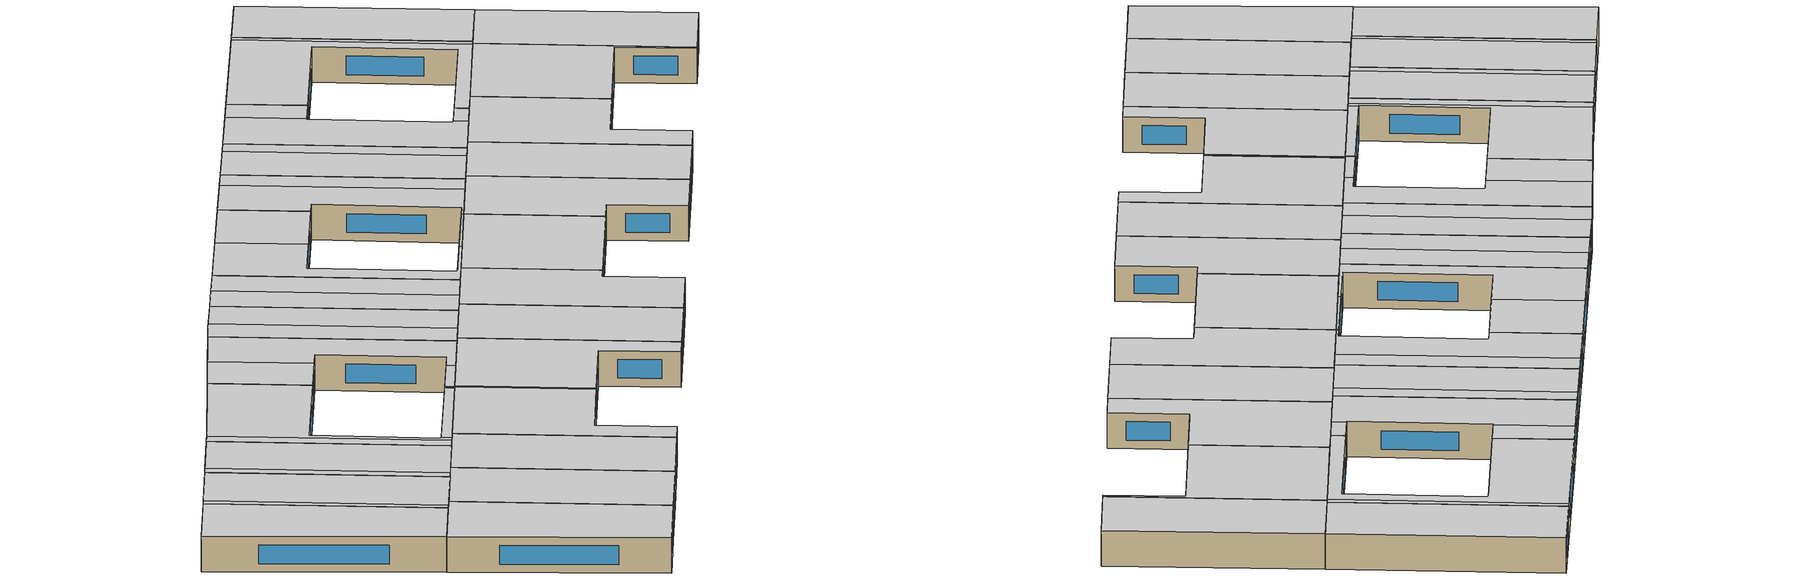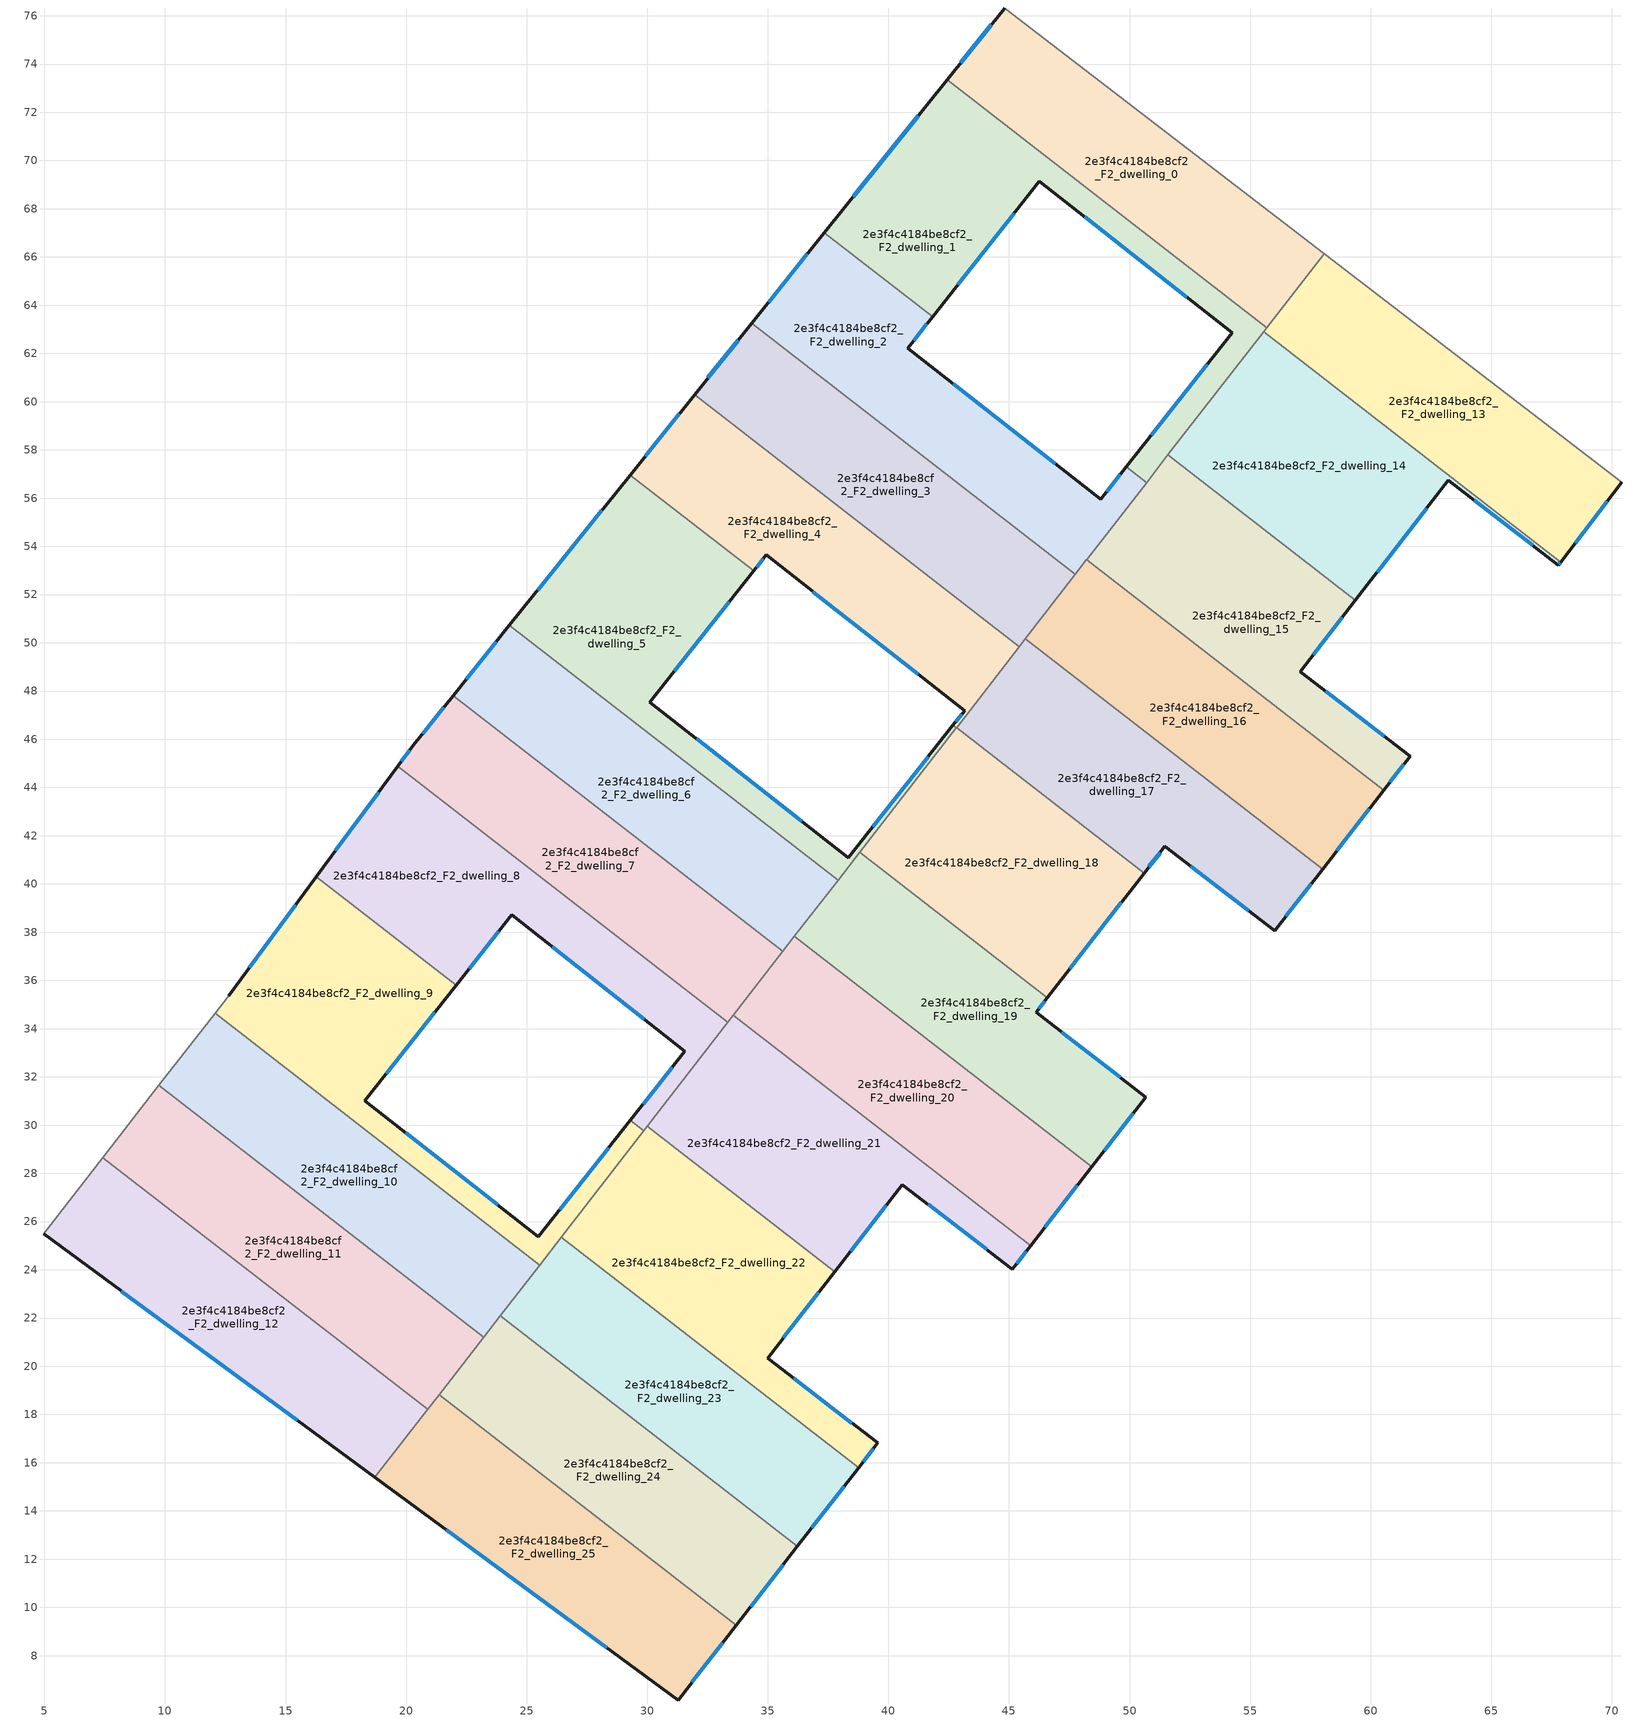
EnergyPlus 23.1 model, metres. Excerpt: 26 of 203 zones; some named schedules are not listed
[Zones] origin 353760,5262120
2e3f4c4184be8cf2_F2_dwelling_0
 floor to 2e3f4c4184be8cf2_F1_dwelling_0 (EU_floor_Construction): 58.07,66.14 55.69,63.07 42.43,73.35 44.82,76.32 z6
 wall outside (EU_wall_Construction): 44.82,76.32 42.43,73.35 z6:9
 wall to 2e3f4c4184be8cf2_F2_dwelling_1 (EU_wall_Construction): 42.43,73.35 55.69,63.07 z6:9
 wall adiabatic (EU_wall_Construction): 58.07,66.14 44.82,76.32 z6:9
 wall to 2e3f4c4184be8cf2_F2_dwelling_13 (EU_wall_Construction): 55.69,63.07 58.07,66.14 z6:9
 window (EU_Window_Construction): 44.26,75.62 42.99,74.05 z6.7:8.3
 ceiling to 2e3f4c4184be8cf2_F3_dwelling_0 (EU_floor_Construction): 55.69,63.07 58.07,66.14 44.82,76.32 42.43,73.35 z9
2e3f4c4184be8cf2_F2_dwelling_1
 floor to 2e3f4c4184be8cf2_F1_dwelling_1 (EU_floor_Construction): 55.69,63.07 50.71,56.64 49.86,57.3 54.26,62.87 46.26,69.14 41.83,63.53 37.35,67.01 42.43,73.35 z6
 wall outside (EU_wall_Construction): 41.83,63.53 46.26,69.14 54.26,62.87 49.86,57.3 / 42.43,73.35 37.35,67.01 z6:9
 wall to 2e3f4c4184be8cf2_F2_dwelling_2 (EU_wall_Construction): 49.86,57.3 50.71,56.64 / 37.35,67.01 41.83,63.53 z6:9
 wall to 2e3f4c4184be8cf2_F2_dwelling_14 (EU_wall_Construction): 51.59,57.79 55.56,62.9 z6:9
 wall to 2e3f4c4184be8cf2_F2_dwelling_13 (EU_wall_Construction): 55.56,62.9 55.69,63.07 z6:9
 wall to 2e3f4c4184be8cf2_F2_dwelling_15 (EU_wall_Construction): 50.71,56.65 51.59,57.79 z6:9
 window (EU_Window_Construction): 53.23,61.56 50.9,58.6 / 48.14,67.66 52.38,64.34 / 42.87,64.84 45.22,67.82 / 41.24,71.86 38.54,68.5 z6.7:8.3
 ceiling to 2e3f4c4184be8cf2_F3_dwelling_1 (EU_floor_Construction): 50.71,56.64 55.49,62.81 42.23,73.1 37.35,67.01 41.83,63.53 46.26,69.14 54.26,62.87 49.86,57.3 z9
 ceiling to 2e3f4c4184be8cf2_F3_dwelling_0 (EU_floor_Construction): 55.49,62.81 55.69,63.07 42.43,73.35 42.23,73.1 z9
2e3f4c4184be8cf2_F2_dwelling_10
 floor to 2e3f4c4184be8cf2_F1_dwelling_10 (EU_floor_Construction): 25.53,24.19 23.22,21.2 9.75,31.64 12.08,34.63 z6
 wall to 2e3f4c4184be8cf2_F2_dwelling_11 (EU_wall_Construction): 9.75,31.64 23.22,21.2 z6:9
 wall adiabatic (EU_wall_Construction): 12.08,34.63 9.75,31.64 z6:9
 wall to 2e3f4c4184be8cf2_F2_dwelling_9 (EU_wall_Construction): 25.53,24.19 12.08,34.63 z6:9
 wall to 2e3f4c4184be8cf2_F2_dwelling_23 (EU_wall_Construction): 23.91,22.09 25.53,24.19 z6:9
 wall to 2e3f4c4184be8cf2_F2_dwelling_24 (EU_wall_Construction): 23.22,21.2 23.91,22.09 z6:9
 ceiling to 2e3f4c4184be8cf2_F3_dwelling_9 (EU_floor_Construction): 23.6,21.7 25.53,24.19 12.08,34.63 10.05,32.02 23.51,21.58 z9
 ceiling to 2e3f4c4184be8cf2_F3_dwelling_10 (EU_floor_Construction): 23.21,21.2 23.51,21.58 10.05,32.02 9.75,31.64 z9
2e3f4c4184be8cf2_F2_dwelling_11
 floor to 2e3f4c4184be8cf2_F1_dwelling_11 (EU_floor_Construction): 23.22,21.2 20.89,18.21 7.43,28.65 9.75,31.64 z6
 wall to 2e3f4c4184be8cf2_F2_dwelling_12 (EU_wall_Construction): 7.43,28.65 20.89,18.21 z6:9
 wall adiabatic (EU_wall_Construction): 9.75,31.64 7.43,28.65 z6:9
 wall to 2e3f4c4184be8cf2_F2_dwelling_24 (EU_wall_Construction): 21.37,18.82 23.22,21.2 z6:9
 wall to 2e3f4c4184be8cf2_F2_dwelling_25 (EU_wall_Construction): 20.89,18.21 21.37,18.82 z6:9
 ceiling to 2e3f4c4184be8cf2_F3_dwelling_10 (EU_floor_Construction): 21.09,18.46 23.21,21.2 9.75,31.64 7.62,28.9 z9
 ceiling to 2e3f4c4184be8cf2_F3_dwelling_11 (EU_floor_Construction): 20.89,18.21 21.09,18.46 7.62,28.9 7.43,28.65 z9
2e3f4c4184be8cf2_F2_dwelling_12
 floor to 2e3f4c4184be8cf2_F1_dwelling_12 (EU_floor_Construction): 20.89,18.21 18.71,15.4 4.97,25.49 7.43,28.65 z6
 wall outside (EU_wall_Construction): 4.97,25.49 18.71,15.4 z6:9
 wall adiabatic (EU_wall_Construction): 7.43,28.65 4.97,25.49 z6:9
 wall to 2e3f4c4184be8cf2_F2_dwelling_25 (EU_wall_Construction): 18.71,15.4 20.89,18.21 z6:9
 window (EU_Window_Construction): 8.2,23.12 15.48,17.77 z6.7:8.3
 ceiling to 2e3f4c4184be8cf2_F3_dwelling_11 (EU_floor_Construction): 18.71,15.4 20.89,18.21 7.43,28.65 4.97,25.49 z9
2e3f4c4184be8cf2_F2_dwelling_13
 floor to 2e3f4c4184be8cf2_F1_dwelling_13 (EU_floor_Construction): 70.41,56.66 67.88,53.34 55.55,62.9 58.07,66.14 z6
 wall outside (EU_wall_Construction): 67.88,53.34 70.41,56.66 z6:9
 wall to 2e3f4c4184be8cf2_F2_dwelling_14 (EU_wall_Construction): 55.55,62.9 67.88,53.34 z6:9
 wall adiabatic (EU_wall_Construction): 70.41,56.66 58.07,66.14 z6:9
 window (EU_Window_Construction): 68.47,54.12 69.82,55.88 z6.7:8.3
 ceiling to 2e3f4c4184be8cf2_F3_dwelling_12 (EU_floor_Construction): 67.88,53.34 70.41,56.66 58.07,66.14 55.55,62.9 z9
2e3f4c4184be8cf2_F2_dwelling_14
 floor to 2e3f4c4184be8cf2_F1_dwelling_14 (EU_floor_Construction): 63.22,56.74 59.37,51.76 51.59,57.79 55.55,62.9 67.88,53.34 67.79,53.22 z6
 wall outside (EU_wall_Construction): 59.37,51.76 63.22,56.74 67.79,53.22 67.88,53.34 z6:9
 wall to 2e3f4c4184be8cf2_F2_dwelling_15 (EU_wall_Construction): 51.59,57.79 59.37,51.76 z6:9
 window (EU_Window_Construction): 67.81,53.25 67.86,53.31 / 64.3,55.91 66.71,54.05 / 60.27,52.93 62.32,55.57 z6.7:8.3
 ceiling to 2e3f4c4184be8cf2_F3_dwelling_13 (EU_floor_Construction): 67.79,53.22 67.88,53.34 55.55,62.9 51.59,57.79 59.37,51.76 63.22,56.74 z9
2e3f4c4184be8cf2_F2_dwelling_15
 floor to 2e3f4c4184be8cf2_F1_dwelling_15 (EU_floor_Construction): 59.37,51.76 57.07,48.81 61.64,45.29 60.54,43.88 48.22,53.43 51.59,57.79 z6
 wall outside (EU_wall_Construction): 60.54,43.88 61.64,45.29 57.07,48.81 59.37,51.76 z6:9
 wall to 2e3f4c4184be8cf2_F2_dwelling_16 (EU_wall_Construction): 48.22,53.43 60.54,43.88 z6:9
 wall to 2e3f4c4184be8cf2_F2_dwelling_2 (EU_wall_Construction): 50.71,56.64 48.22,53.43 z6:9
 window (EU_Window_Construction): 57.61,49.5 58.83,51.07 / 60.56,46.12 58.14,47.98 / 60.8,44.21 61.38,44.96 z6.7:8.3
 ceiling to 2e3f4c4184be8cf2_F3_dwelling_14 (EU_floor_Construction): 60.54,43.88 61.64,45.29 57.07,48.81 59.37,51.76 51.59,57.79 48.22,53.43 z9
2e3f4c4184be8cf2_F2_dwelling_16
 floor to 2e3f4c4184be8cf2_F1_dwelling_16 (EU_floor_Construction): 60.54,43.88 58,40.61 45.68,50.17 48.22,53.43 z6
 wall outside (EU_wall_Construction): 58,40.61 60.54,43.88 z6:9
 wall to 2e3f4c4184be8cf2_F2_dwelling_17 (EU_wall_Construction): 45.68,50.17 58,40.61 z6:9
 wall to 2e3f4c4184be8cf2_F2_dwelling_3 (EU_wall_Construction): 47.75,52.84 45.68,50.17 z6:9
 wall to 2e3f4c4184be8cf2_F2_dwelling_2 (EU_wall_Construction): 48.21,53.43 47.75,52.84 z6:9
 window (EU_Window_Construction): 58.6,41.38 59.94,43.11 z6.7:8.3
 ceiling to 2e3f4c4184be8cf2_F3_dwelling_15 (EU_floor_Construction): 58,40.61 60.54,43.88 48.22,53.43 45.68,50.17 z9
2e3f4c4184be8cf2_F2_dwelling_17
 floor to 2e3f4c4184be8cf2_F1_dwelling_17 (EU_floor_Construction): 58,40.61 56.02,38.06 51.47,41.56 50.6,40.45 42.83,46.49 45.68,50.17 z6
 wall outside (EU_wall_Construction): 50.6,40.45 51.47,41.56 56.02,38.06 58,40.61 z6:9
 wall to 2e3f4c4184be8cf2_F2_dwelling_18 (EU_wall_Construction): 42.83,46.49 50.6,40.45 z6:9
 wall to 2e3f4c4184be8cf2_F2_dwelling_4 (EU_wall_Construction): 45.43,49.84 42.83,46.49 z6:9
 wall to 2e3f4c4184be8cf2_F2_dwelling_3 (EU_wall_Construction): 45.68,50.17 45.43,49.84 z6:9
 window (EU_Window_Construction): 56.49,38.66 57.54,40.01 / 52.54,40.74 54.95,38.88 / 50.81,40.71 51.26,41.3 z6.7:8.3
 ceiling to 2e3f4c4184be8cf2_F3_dwelling_16 (EU_floor_Construction): 56.02,38.06 58,40.61 45.68,50.17 42.83,46.49 50.6,40.45 51.47,41.56 z9
2e3f4c4184be8cf2_F2_dwelling_18
 floor to 2e3f4c4184be8cf2_F1_dwelling_18 (EU_floor_Construction): 50.6,40.45 46.59,35.28 38.81,41.31 42.83,46.49 z6
 wall outside (EU_wall_Construction): 46.59,35.28 50.6,40.45 z6:9
 wall to 2e3f4c4184be8cf2_F2_dwelling_19 (EU_wall_Construction): 38.81,41.31 46.59,35.28 z6:9
 wall to 2e3f4c4184be8cf2_F2_dwelling_5 (EU_wall_Construction): 42.81,46.47 38.81,41.31 z6:9
 wall to 2e3f4c4184be8cf2_F2_dwelling_4 (EU_wall_Construction): 42.82,46.49 42.81,46.47 z6:9
 window (EU_Window_Construction): 47.53,36.49 49.66,39.24 z6.7:8.3
 ceiling to 2e3f4c4184be8cf2_F3_dwelling_17 (EU_floor_Construction): 46.59,35.28 50.6,40.45 42.83,46.49 38.81,41.31 z9
2e3f4c4184be8cf2_F2_dwelling_19
 floor to 2e3f4c4184be8cf2_F1_dwelling_19 (EU_floor_Construction): 46.59,35.28 46.12,34.68 50.68,31.16 48.43,28.26 36.11,37.82 38.81,41.31 z6
 wall outside (EU_wall_Construction): 48.43,28.26 50.68,31.16 46.12,34.68 46.59,35.28 z6:9
 wall to 2e3f4c4184be8cf2_F2_dwelling_20 (EU_wall_Construction): 36.11,37.82 48.43,28.26 z6:9
 wall to 2e3f4c4184be8cf2_F2_dwelling_6 (EU_wall_Construction): 37.91,40.15 36.11,37.82 z6:9
 wall to 2e3f4c4184be8cf2_F2_dwelling_5 (EU_wall_Construction): 38.81,41.31 37.91,40.15 z6:9
 window (EU_Window_Construction): 46.23,34.82 46.48,35.14 / 49.61,31.99 47.19,33.85 / 48.96,28.94 50.15,30.48 z6.7:8.3
 ceiling to 2e3f4c4184be8cf2_F3_dwelling_18 (EU_floor_Construction): 48.43,28.26 50.68,31.16 46.12,34.68 46.59,35.28 38.81,41.31 36.11,37.82 z9
2e3f4c4184be8cf2_F2_dwelling_2
 floor to 2e3f4c4184be8cf2_F1_dwelling_2 (EU_floor_Construction): 41.83,63.53 40.81,62.22 48.8,55.95 49.86,57.3 50.71,56.64 47.75,52.84 34.33,63.25 37.35,67.01 z6
 wall outside (EU_wall_Construction): 49.86,57.3 48.8,55.95 40.81,62.22 41.83,63.53 / 37.35,67.01 34.33,63.25 z6:9
 wall to 2e3f4c4184be8cf2_F2_dwelling_3 (EU_wall_Construction): 34.33,63.25 47.75,52.84 z6:9
 window (EU_Window_Construction): 46.93,57.42 42.68,60.75 / 49.62,56.98 49.05,56.27 / 36.64,66.12 35.04,64.13 / 41.05,62.53 41.59,63.22 z6.7:8.3
 ceiling to 2e3f4c4184be8cf2_F3_dwelling_2 (EU_floor_Construction): 47.75,52.84 49.73,55.39 48.88,56.05 48.8,55.95 40.81,62.22 40.85,62.28 36.35,65.76 34.33,63.25 z9
 ceiling to 2e3f4c4184be8cf2_F3_dwelling_1 (EU_floor_Construction): 49.73,55.39 50.71,56.64 49.86,57.3 48.88,56.05 z9; 40.85,62.28 41.83,63.53 37.35,67.01 36.35,65.76 z9
2e3f4c4184be8cf2_F2_dwelling_20
 floor to 2e3f4c4184be8cf2_F1_dwelling_20 (EU_floor_Construction): 48.43,28.26 45.89,25 33.57,34.55 36.11,37.82 z6
 wall outside (EU_wall_Construction): 45.89,25 48.43,28.26 z6:9
 wall to 2e3f4c4184be8cf2_F2_dwelling_21 (EU_wall_Construction): 33.57,34.55 45.89,25 z6:9
 wall to 2e3f4c4184be8cf2_F2_dwelling_7 (EU_wall_Construction): 35.62,37.2 33.57,34.55 z6:9
 wall to 2e3f4c4184be8cf2_F2_dwelling_6 (EU_wall_Construction): 36.11,37.82 35.62,37.2 z6:9
 window (EU_Window_Construction): 46.49,25.76 47.83,27.5 z6.7:8.3
 ceiling to 2e3f4c4184be8cf2_F3_dwelling_19 (EU_floor_Construction): 45.89,25 48.43,28.26 36.11,37.82 33.57,34.55 z9
2e3f4c4184be8cf2_F2_dwelling_21
 floor to 2e3f4c4184be8cf2_F1_dwelling_21 (EU_floor_Construction): 40.58,27.54 37.77,23.92 30,29.95 33.57,34.55 45.89,25 45.14,24.03 z6
 wall outside (EU_wall_Construction): 37.77,23.92 40.58,27.54 45.14,24.03 45.89,25 z6:9
 wall to 2e3f4c4184be8cf2_F2_dwelling_22 (EU_wall_Construction): 30,29.95 37.77,23.92 z6:9
 wall to 2e3f4c4184be8cf2_F2_dwelling_8 (EU_wall_Construction): 33.34,34.26 30,29.95 z6:9
 wall to 2e3f4c4184be8cf2_F2_dwelling_7 (EU_wall_Construction): 33.57,34.55 33.34,34.26 z6:9
 window (EU_Window_Construction): 45.32,24.26 45.72,24.77 / 41.65,26.71 44.07,24.85 / 38.43,24.77 39.92,26.69 z6.7:8.3
 ceiling to 2e3f4c4184be8cf2_F3_dwelling_20 (EU_floor_Construction): 45.14,24.03 45.89,25 33.57,34.55 30,29.95 37.77,23.92 40.58,27.54 z9
2e3f4c4184be8cf2_F2_dwelling_22
 floor to 2e3f4c4184be8cf2_F1_dwelling_22 (EU_floor_Construction): 37.77,23.92 35,20.33 39.55,16.82 38.76,15.8 26.44,25.36 30,29.95 z6
 wall outside (EU_wall_Construction): 38.76,15.8 39.55,16.82 35,20.33 37.77,23.92 z6:9
 wall to 2e3f4c4184be8cf2_F2_dwelling_23 (EU_wall_Construction): 26.44,25.36 38.76,15.8 z6:9
 wall to 2e3f4c4184be8cf2_F2_dwelling_9 (EU_wall_Construction): 29.85,29.76 26.44,25.36 z6:9
 wall to 2e3f4c4184be8cf2_F2_dwelling_8 (EU_wall_Construction): 30,29.95 29.85,29.76 z6:9
 window (EU_Window_Construction): 35.65,21.18 37.12,23.08 / 38.48,17.64 36.07,19.51 / 38.95,16.04 39.37,16.58 z6.7:8.3
 ceiling to 2e3f4c4184be8cf2_F3_dwelling_21 (EU_floor_Construction): 38.76,15.8 39.55,16.82 35,20.33 37.68,23.8 29.91,29.83 26.44,25.36 z9
 ceiling to 2e3f4c4184be8cf2_F3_dwelling_20 (EU_floor_Construction): 37.68,23.8 37.77,23.92 30,29.95 29.91,29.83 z9
2e3f4c4184be8cf2_F2_dwelling_23
 floor to 2e3f4c4184be8cf2_F1_dwelling_23 (EU_floor_Construction): 38.76,15.8 36.23,12.54 23.91,22.09 26.44,25.36 z6
 wall outside (EU_wall_Construction): 36.23,12.54 38.76,15.8 z6:9
 wall to 2e3f4c4184be8cf2_F2_dwelling_24 (EU_wall_Construction): 23.91,22.09 36.23,12.54 z6:9
 wall to 2e3f4c4184be8cf2_F2_dwelling_9 (EU_wall_Construction): 26.44,25.36 25.54,24.19 z6:9
 window (EU_Window_Construction): 36.82,13.3 38.17,15.03 z6.7:8.3
 ceiling to 2e3f4c4184be8cf2_F3_dwelling_22 (EU_floor_Construction): 36.23,12.54 38.76,15.8 26.44,25.36 23.91,22.09 z9
2e3f4c4184be8cf2_F2_dwelling_24
 floor to 2e3f4c4184be8cf2_F1_dwelling_24 (EU_floor_Construction): 36.23,12.54 33.69,9.27 21.37,18.83 23.91,22.09 z6
 wall outside (EU_wall_Construction): 33.69,9.27 36.23,12.54 z6:9
 wall to 2e3f4c4184be8cf2_F2_dwelling_25 (EU_wall_Construction): 21.37,18.83 33.69,9.27 z6:9
 window (EU_Window_Construction): 34.29,10.04 35.63,11.77 z6.7:8.3
 ceiling to 2e3f4c4184be8cf2_F3_dwelling_23 (EU_floor_Construction): 33.69,9.27 36.23,12.54 23.91,22.09 21.37,18.83 z9
2e3f4c4184be8cf2_F2_dwelling_25
 floor to 2e3f4c4184be8cf2_F1_dwelling_25 (EU_floor_Construction): 33.69,9.27 31.28,6.16 18.71,15.4 21.37,18.83 z6
 wall outside (EU_wall_Construction): 18.71,15.4 31.28,6.16 33.69,9.27 z6:9
 window (EU_Window_Construction): 31.85,6.89 33.13,8.54 / 21.66,13.23 28.33,8.33 z6.7:8.3
 ceiling to 2e3f4c4184be8cf2_F3_dwelling_24 (EU_floor_Construction): 31.28,6.16 33.69,9.27 21.37,18.83 18.71,15.4 z9
2e3f4c4184be8cf2_F2_dwelling_3
 floor to 2e3f4c4184be8cf2_F1_dwelling_3 (EU_floor_Construction): 47.75,52.84 45.43,49.84 31.96,60.29 34.33,63.25 z6
 wall outside (EU_wall_Construction): 34.33,63.25 31.96,60.29 z6:9
 wall to 2e3f4c4184be8cf2_F2_dwelling_4 (EU_wall_Construction): 31.96,60.29 45.43,49.84 z6:9
 window (EU_Window_Construction): 33.78,62.55 32.52,60.98 z6.7:8.3
 ceiling to 2e3f4c4184be8cf2_F3_dwelling_3 (EU_floor_Construction): 45.43,49.84 47.17,52.09 33.74,62.51 31.96,60.29 z9
 ceiling to 2e3f4c4184be8cf2_F3_dwelling_2 (EU_floor_Construction): 47.17,52.09 47.75,52.84 34.33,63.25 33.74,62.51 z9
2e3f4c4184be8cf2_F2_dwelling_4
 floor to 2e3f4c4184be8cf2_F1_dwelling_4 (EU_floor_Construction): 45.43,49.84 42.81,46.47 42.67,46.57 43.16,47.19 34.94,53.64 34.41,52.98 29.29,56.96 31.96,60.29 z6
 wall outside (EU_wall_Construction): 34.41,52.98 34.94,53.64 43.16,47.19 42.67,46.57 / 31.96,60.29 29.29,56.96 z6:9
 wall to 2e3f4c4184be8cf2_F2_dwelling_5 (EU_wall_Construction): 42.67,46.57 42.81,46.47 / 29.29,56.96 34.41,52.98 z6:9
 window (EU_Window_Construction): 43.04,47.04 42.79,46.72 / 36.87,52.13 41.23,48.7 / 34.54,53.13 34.82,53.49 / 31.33,59.51 29.91,57.74 z6.7:8.3
 ceiling to 2e3f4c4184be8cf2_F3_dwelling_4 (EU_floor_Construction): 43.16,47.19 42.67,46.57 42.81,46.47 44.66,48.85 31.17,59.31 29.29,56.96 34.41,52.98 34.94,53.64 z9
 ceiling to 2e3f4c4184be8cf2_F3_dwelling_3 (EU_floor_Construction): 44.66,48.85 45.43,49.84 31.96,60.29 31.17,59.31 z9
2e3f4c4184be8cf2_F2_dwelling_5
 floor to 2e3f4c4184be8cf2_F1_dwelling_5 (EU_floor_Construction): 34.41,52.98 30.11,47.53 38.33,41.08 42.67,46.57 42.81,46.47 37.91,40.15 24.28,50.72 29.29,56.96 z6
 wall outside (EU_wall_Construction): 42.67,46.57 38.33,41.08 30.11,47.53 34.41,52.98 / 29.29,56.96 24.28,50.72 z6:9
 wall to 2e3f4c4184be8cf2_F2_dwelling_6 (EU_wall_Construction): 24.28,50.72 37.91,40.15 z6:9
 window (EU_Window_Construction): 36.4,42.59 32.04,46.02 / 41.65,45.28 39.35,42.37 / 28.11,55.49 25.46,52.18 / 31.12,48.81 33.41,51.7 z6.7:8.3
 ceiling to 2e3f4c4184be8cf2_F3_dwelling_5 (EU_floor_Construction): 38.33,41.08 30.11,47.53 31.93,49.83 26.78,53.83 24.28,50.72 37.91,40.15 40.35,43.3 40.19,43.42 z9
 ceiling to 2e3f4c4184be8cf2_F3_dwelling_4 (EU_floor_Construction): 40.35,43.3 42.81,46.47 42.67,46.57 40.19,43.42 z9; 31.93,49.83 34.41,52.98 29.29,56.96 26.78,53.83 z9
2e3f4c4184be8cf2_F2_dwelling_6
 floor to 2e3f4c4184be8cf2_F1_dwelling_6 (EU_floor_Construction): 37.91,40.15 35.62,37.2 21.95,47.81 24.28,50.72 z6
 wall outside (EU_wall_Construction): 24.28,50.72 21.95,47.81 z6:9
 wall to 2e3f4c4184be8cf2_F2_dwelling_7 (EU_wall_Construction): 21.95,47.81 35.62,37.2 z6:9
 window (EU_Window_Construction): 23.74,50.04 22.5,48.49 z6.7:8.3
 ceiling to 2e3f4c4184be8cf2_F3_dwelling_6 (EU_floor_Construction): 35.62,37.2 36.77,38.67 23.12,49.26 21.95,47.81 z9
 ceiling to 2e3f4c4184be8cf2_F3_dwelling_5 (EU_floor_Construction): 36.77,38.67 37.91,40.15 24.28,50.72 23.12,49.26 z9
2e3f4c4184be8cf2_F2_dwelling_7
 floor to 2e3f4c4184be8cf2_F1_dwelling_7 (EU_floor_Construction): 35.62,37.2 33.34,34.26 19.66,44.88 20.29,45.75 21.95,47.81 z6
 wall outside (EU_wall_Construction): 21.95,47.81 20.29,45.75 19.66,44.88 z6:9
 wall to 2e3f4c4184be8cf2_F2_dwelling_8 (EU_wall_Construction): 19.66,44.88 33.34,34.26 z6:9
 window (EU_Window_Construction): 20.14,45.54 19.81,45.08 / 21.56,47.32 20.68,46.23 z6.7:8.3
 ceiling to 2e3f4c4184be8cf2_F3_dwelling_7 (EU_floor_Construction): 33.34,34.26 34.29,35.48 20.59,46.11 20.29,45.75 19.66,44.88 z9
 ceiling to 2e3f4c4184be8cf2_F3_dwelling_6 (EU_floor_Construction): 34.29,35.48 35.62,37.2 21.95,47.81 20.59,46.11 z9
2e3f4c4184be8cf2_F2_dwelling_8
 floor to 2e3f4c4184be8cf2_F1_dwelling_8 (EU_floor_Construction): 33.34,34.26 29.85,29.76 29.3,30.2 31.56,33.06 24.38,38.71 22.07,35.8 16.28,40.29 19.66,44.88 z6
 wall outside (EU_wall_Construction): 22.07,35.8 24.38,38.71 31.56,33.06 29.3,30.2 / 19.66,44.88 16.28,40.29 z6:9
 wall to 2e3f4c4184be8cf2_F2_dwelling_9 (EU_wall_Construction): 29.3,30.2 29.85,29.76 / 16.28,40.29 22.07,35.8 z6:9
 window (EU_Window_Construction): 31.03,32.39 29.83,30.87 / 26.06,37.39 29.87,34.39 / 22.61,36.48 23.84,38.03 / 18.86,43.8 17.07,41.37 z6.7:8.3
 ceiling to 2e3f4c4184be8cf2_F3_dwelling_8 (EU_floor_Construction): 22.07,35.8 23.72,37.89 17.86,42.44 16.28,40.29 z9
 ceiling to 2e3f4c4184be8cf2_F3_dwelling_20 (EU_floor_Construction): 31.49,31.87 30.95,32.29 29.35,30.26 29.91,29.83 33.34,34.26 z9
 ceiling to 2e3f4c4184be8cf2_F3_dwelling_7 (EU_floor_Construction): 31.49,31.87 33.34,34.26 19.66,44.88 17.86,42.44 23.72,37.89 24.38,38.71 31.56,33.06 30.95,32.29 z9
 ceiling to 2e3f4c4184be8cf2_F3_dwelling_21 (EU_floor_Construction): 29.85,29.76 29.91,29.83 29.35,30.26 29.3,30.2 z9
2e3f4c4184be8cf2_F2_dwelling_9
 floor to 2e3f4c4184be8cf2_F1_dwelling_9 (EU_floor_Construction): 22.07,35.8 18.29,31.02 25.48,25.37 29.3,30.2 29.85,29.76 25.53,24.19 12.08,34.63 12.64,35.36 16.28,40.29 z6
 wall outside (EU_wall_Construction): 29.3,30.2 25.48,25.37 18.29,31.02 22.07,35.8 / 16.28,40.29 12.64,35.36 z6:9
 wall adiabatic (EU_wall_Construction): 12.64,35.36 12.08,34.63 z6:9
 window (EU_Window_Construction): 19.18,32.14 21.18,34.68 / 23.79,26.69 19.98,29.69 / 28.4,29.06 26.38,26.5 / 15.42,39.14 13.5,36.52 z6.7:8.3
 ceiling to 2e3f4c4184be8cf2_F3_dwelling_8 (EU_floor_Construction): 26.02,24.82 26.13,24.96 25.53,25.43 25.48,25.37 18.29,31.02 22.07,35.8 16.28,40.29 12.64,35.36 12.46,35.12 25.92,24.69 z9
 ceiling to 2e3f4c4184be8cf2_F3_dwelling_9 (EU_floor_Construction): 25.53,24.19 25.92,24.69 12.46,35.12 12.08,34.63 z9
 ceiling to 2e3f4c4184be8cf2_F3_dwelling_21 (EU_floor_Construction): 26.13,24.96 29.85,29.76 29.3,30.2 25.53,25.43 z9
[Building]
EU S2 Campaign: North Axis=0; Terrain=City; Solar Distribution=FullExterior
[Site:Location]
Budapest.Ferenc.Liszt.Intl.AP: Latitude=47.437; Longitude=19.256; Time Zone=1; Elevation=185
[SizingPeriod:WeatherFileDays]
AnnualSizingPeriod: Begin Month=1; Begin Day of Month=1; End Month=12; End Day of Month=31; Day of Week for Start Day=Monday; Use Weather File Daylight Saving Period=No; Use Weather File Rain and Snow Indicators=No
[MATERIAL]
EU_InternalMass_Material: Roughness=MediumRough; Thickness=0.1; Conductivity=1; Density=1800; Specific Heat=900; Thermal Absorptance=0.9; Solar Absorptance=0.7; Visible Absorptance=0.7
[MATERIAL:NOMASS] Roughness=MediumRough; Thermal Absorptance=0.9; Solar Absorptance=0.7; Visible Absorptance=0.7
Name | Thermal Resistance
EU_wall_NoMass | 0.832559
EU_floor_NoMass | 0.872794
[WINDOWMATERIAL:SIMPLEGLAZINGSYSTEM]
EU_Window_SimpleGlazing: UFactor=2.79869; Solar Heat Gain Coefficient=0.75; Visible Transmittance=0.75
[CONSTRUCTION]
EU_wall_Construction: EU_wall_NoMass
EU_floor_Construction: EU_floor_NoMass
EU_Window_Construction: EU_Window_SimpleGlazing
EU_InternalMass_Construction: EU_InternalMass_Material
[ZONE] Type=1; Multiplier=1; Ceiling Height=autocalculate; Floor Area=autocalculate; Part of Total Floor Area=Yes
Name | Volume
2e3f4c4184be8cf2_F2_dwelling_0 | 193.452
2e3f4c4184be8cf2_F2_dwelling_1 | 193.489
2e3f4c4184be8cf2_F2_dwelling_10; 2e3f4c4184be8cf2_F2_dwelling_9 | 193.458
2e3f4c4184be8cf2_F2_dwelling_11 | 193.534
2e3f4c4184be8cf2_F2_dwelling_12 | 193.437
2e3f4c4184be8cf2_F2_dwelling_13; 2e3f4c4184be8cf2_F2_dwelling_2 | 193.483
2e3f4c4184be8cf2_F2_dwelling_14; 2e3f4c4184be8cf2_F2_dwelling_17 | 193.466
2e3f4c4184be8cf2_F2_dwelling_15 | 193.47
2e3f4c4184be8cf2_F2_dwelling_16 | 193.5
2e3f4c4184be8cf2_F2_dwelling_18 | 193.445
2e3f4c4184be8cf2_F2_dwelling_19 | 193.488
2e3f4c4184be8cf2_F2_dwelling_20 | 193.49
2e3f4c4184be8cf2_F2_dwelling_21 | 193.457
2e3f4c4184be8cf2_F2_dwelling_22; 2e3f4c4184be8cf2_F2_dwelling_5 | 193.495
2e3f4c4184be8cf2_F2_dwelling_23 | 193.447
2e3f4c4184be8cf2_F2_dwelling_24 | 193.48
2e3f4c4184be8cf2_F2_dwelling_25 | 193.487
2e3f4c4184be8cf2_F2_dwelling_3; 2e3f4c4184be8cf2_F2_dwelling_6 | 193.451
2e3f4c4184be8cf2_F2_dwelling_4 | 193.481
2e3f4c4184be8cf2_F2_dwelling_7 | 193.444
2e3f4c4184be8cf2_F2_dwelling_8 | 193.505
[INTERNALMASS] Construction=EU_InternalMass_Construction
Name | Zone or ZoneList | Surface Area
2e3f4c4184be8cf2_F2_dwelling_0_EU_InternalMass | 2e3f4c4184be8cf2_F2_dwelling_0 | 64.484
2e3f4c4184be8cf2_F2_dwelling_1_EU_InternalMass | 2e3f4c4184be8cf2_F2_dwelling_1 | 64.4962
2e3f4c4184be8cf2_F2_dwelling_2_EU_InternalMass | 2e3f4c4184be8cf2_F2_dwelling_2 | 64.4943
2e3f4c4184be8cf2_F2_dwelling_3_EU_InternalMass | 2e3f4c4184be8cf2_F2_dwelling_3 | 64.4839
2e3f4c4184be8cf2_F2_dwelling_4_EU_InternalMass | 2e3f4c4184be8cf2_F2_dwelling_4 | 64.4936
2e3f4c4184be8cf2_F2_dwelling_5_EU_InternalMass | 2e3f4c4184be8cf2_F2_dwelling_5 | 64.4982
2e3f4c4184be8cf2_F2_dwelling_6_EU_InternalMass | 2e3f4c4184be8cf2_F2_dwelling_6 | 64.4838
2e3f4c4184be8cf2_F2_dwelling_7_EU_InternalMass | 2e3f4c4184be8cf2_F2_dwelling_7 | 64.4814
2e3f4c4184be8cf2_F2_dwelling_8_EU_InternalMass | 2e3f4c4184be8cf2_F2_dwelling_8 | 64.5015
2e3f4c4184be8cf2_F2_dwelling_9_EU_InternalMass | 2e3f4c4184be8cf2_F2_dwelling_9 | 64.4861
2e3f4c4184be8cf2_F2_dwelling_10_EU_InternalMass | 2e3f4c4184be8cf2_F2_dwelling_10 | 64.4859
2e3f4c4184be8cf2_F2_dwelling_11_EU_InternalMass | 2e3f4c4184be8cf2_F2_dwelling_11 | 64.5112
2e3f4c4184be8cf2_F2_dwelling_12_EU_InternalMass | 2e3f4c4184be8cf2_F2_dwelling_12 | 64.4788
2e3f4c4184be8cf2_F2_dwelling_13_EU_InternalMass | 2e3f4c4184be8cf2_F2_dwelling_13 | 64.4944
2e3f4c4184be8cf2_F2_dwelling_14_EU_InternalMass | 2e3f4c4184be8cf2_F2_dwelling_14 | 64.4887
2e3f4c4184be8cf2_F2_dwelling_15_EU_InternalMass | 2e3f4c4184be8cf2_F2_dwelling_15 | 64.4901
2e3f4c4184be8cf2_F2_dwelling_16_EU_InternalMass | 2e3f4c4184be8cf2_F2_dwelling_16 | 64.5
2e3f4c4184be8cf2_F2_dwelling_17_EU_InternalMass | 2e3f4c4184be8cf2_F2_dwelling_17 | 64.4884
2e3f4c4184be8cf2_F2_dwelling_18_EU_InternalMass | 2e3f4c4184be8cf2_F2_dwelling_18 | 64.4819
2e3f4c4184be8cf2_F2_dwelling_19_EU_InternalMass | 2e3f4c4184be8cf2_F2_dwelling_19 | 64.4958
2e3f4c4184be8cf2_F2_dwelling_20_EU_InternalMass | 2e3f4c4184be8cf2_F2_dwelling_20 | 64.4968
2e3f4c4184be8cf2_F2_dwelling_21_EU_InternalMass | 2e3f4c4184be8cf2_F2_dwelling_21 | 64.4855
2e3f4c4184be8cf2_F2_dwelling_22_EU_InternalMass | 2e3f4c4184be8cf2_F2_dwelling_22 | 64.498
2e3f4c4184be8cf2_F2_dwelling_23_EU_InternalMass | 2e3f4c4184be8cf2_F2_dwelling_23 | 64.4824
2e3f4c4184be8cf2_F2_dwelling_24_EU_InternalMass | 2e3f4c4184be8cf2_F2_dwelling_24 | 64.4935
2e3f4c4184be8cf2_F2_dwelling_25_EU_InternalMass | 2e3f4c4184be8cf2_F2_dwelling_25 | 64.4955
[OTHEREQUIPMENT] Fuel Type=Electricity; Design Level Calculation Method=Watts/Area; Power per Zone Floor Area=1; Fraction Latent=0; Fraction Radiant=0; Fraction Lost=0; Carbon Dioxide Generation Rate=0; EndUse Subcategory=EU_Step8_InternalGains
Name | Zone or ZoneList or Space or SpaceList | Schedule
EU_Step8_InternalGain_2e3f4c4184be8cf2_F2_dwelling_0_f000 | 2e3f4c4184be8cf2_F2_dwelling_0 | EU_Step8_GainSchedule_2e3f4c4184be8cf2_F2_dwelling_0_f000
EU_Step8_InternalGain_2e3f4c4184be8cf2_F2_dwelling_1_f000 | 2e3f4c4184be8cf2_F2_dwelling_1 | EU_Step8_GainSchedule_2e3f4c4184be8cf2_F2_dwelling_1_f000
EU_Step8_InternalGain_2e3f4c4184be8cf2_F2_dwelling_2_f000 | 2e3f4c4184be8cf2_F2_dwelling_2 | EU_Step8_GainSchedule_2e3f4c4184be8cf2_F2_dwelling_2_f000
EU_Step8_InternalGain_2e3f4c4184be8cf2_F2_dwelling_3_f000 | 2e3f4c4184be8cf2_F2_dwelling_3 | EU_Step8_GainSchedule_2e3f4c4184be8cf2_F2_dwelling_3_f000
EU_Step8_InternalGain_2e3f4c4184be8cf2_F2_dwelling_4_f000 | 2e3f4c4184be8cf2_F2_dwelling_4 | EU_Step8_GainSchedule_2e3f4c4184be8cf2_F2_dwelling_4_f000
EU_Step8_InternalGain_2e3f4c4184be8cf2_F2_dwelling_5_f000 | 2e3f4c4184be8cf2_F2_dwelling_5 | EU_Step8_GainSchedule_2e3f4c4184be8cf2_F2_dwelling_5_f000
EU_Step8_InternalGain_2e3f4c4184be8cf2_F2_dwelling_6_f000 | 2e3f4c4184be8cf2_F2_dwelling_6 | EU_Step8_GainSchedule_2e3f4c4184be8cf2_F2_dwelling_6_f000
EU_Step8_InternalGain_2e3f4c4184be8cf2_F2_dwelling_7_f000 | 2e3f4c4184be8cf2_F2_dwelling_7 | EU_Step8_GainSchedule_2e3f4c4184be8cf2_F2_dwelling_7_f000
EU_Step8_InternalGain_2e3f4c4184be8cf2_F2_dwelling_8_f000 | 2e3f4c4184be8cf2_F2_dwelling_8 | EU_Step8_GainSchedule_2e3f4c4184be8cf2_F2_dwelling_8_f000
EU_Step8_InternalGain_2e3f4c4184be8cf2_F2_dwelling_9_f000 | 2e3f4c4184be8cf2_F2_dwelling_9 | EU_Step8_GainSchedule_2e3f4c4184be8cf2_F2_dwelling_9_f000
EU_Step8_InternalGain_2e3f4c4184be8cf2_F2_dwelling_10_f000 | 2e3f4c4184be8cf2_F2_dwelling_10 | EU_Step8_GainSchedule_2e3f4c4184be8cf2_F2_dwelling_10_f000
EU_Step8_InternalGain_2e3f4c4184be8cf2_F2_dwelling_11_f000 | 2e3f4c4184be8cf2_F2_dwelling_11 | EU_Step8_GainSchedule_2e3f4c4184be8cf2_F2_dwelling_11_f000
EU_Step8_InternalGain_2e3f4c4184be8cf2_F2_dwelling_12_f000 | 2e3f4c4184be8cf2_F2_dwelling_12 | EU_Step8_GainSchedule_2e3f4c4184be8cf2_F2_dwelling_12_f000
EU_Step8_InternalGain_2e3f4c4184be8cf2_F2_dwelling_13_f000 | 2e3f4c4184be8cf2_F2_dwelling_13 | EU_Step8_GainSchedule_2e3f4c4184be8cf2_F2_dwelling_13_f000
EU_Step8_InternalGain_2e3f4c4184be8cf2_F2_dwelling_14_f000 | 2e3f4c4184be8cf2_F2_dwelling_14 | EU_Step8_GainSchedule_2e3f4c4184be8cf2_F2_dwelling_14_f000
EU_Step8_InternalGain_2e3f4c4184be8cf2_F2_dwelling_15_f000 | 2e3f4c4184be8cf2_F2_dwelling_15 | EU_Step8_GainSchedule_2e3f4c4184be8cf2_F2_dwelling_15_f000
EU_Step8_InternalGain_2e3f4c4184be8cf2_F2_dwelling_16_f000 | 2e3f4c4184be8cf2_F2_dwelling_16 | EU_Step8_GainSchedule_2e3f4c4184be8cf2_F2_dwelling_16_f000
EU_Step8_InternalGain_2e3f4c4184be8cf2_F2_dwelling_17_f000 | 2e3f4c4184be8cf2_F2_dwelling_17 | EU_Step8_GainSchedule_2e3f4c4184be8cf2_F2_dwelling_17_f000
EU_Step8_InternalGain_2e3f4c4184be8cf2_F2_dwelling_18_f000 | 2e3f4c4184be8cf2_F2_dwelling_18 | EU_Step8_GainSchedule_2e3f4c4184be8cf2_F2_dwelling_18_f000
EU_Step8_InternalGain_2e3f4c4184be8cf2_F2_dwelling_19_f000 | 2e3f4c4184be8cf2_F2_dwelling_19 | EU_Step8_GainSchedule_2e3f4c4184be8cf2_F2_dwelling_19_f000
EU_Step8_InternalGain_2e3f4c4184be8cf2_F2_dwelling_20_f000 | 2e3f4c4184be8cf2_F2_dwelling_20 | EU_Step8_GainSchedule_2e3f4c4184be8cf2_F2_dwelling_20_f000
EU_Step8_InternalGain_2e3f4c4184be8cf2_F2_dwelling_21_f000 | 2e3f4c4184be8cf2_F2_dwelling_21 | EU_Step8_GainSchedule_2e3f4c4184be8cf2_F2_dwelling_21_f000
EU_Step8_InternalGain_2e3f4c4184be8cf2_F2_dwelling_22_f000 | 2e3f4c4184be8cf2_F2_dwelling_22 | EU_Step8_GainSchedule_2e3f4c4184be8cf2_F2_dwelling_22_f000
EU_Step8_InternalGain_2e3f4c4184be8cf2_F2_dwelling_23_f000 | 2e3f4c4184be8cf2_F2_dwelling_23 | EU_Step8_GainSchedule_2e3f4c4184be8cf2_F2_dwelling_23_f000
EU_Step8_InternalGain_2e3f4c4184be8cf2_F2_dwelling_24_f000 | 2e3f4c4184be8cf2_F2_dwelling_24 | EU_Step8_GainSchedule_2e3f4c4184be8cf2_F2_dwelling_24_f000
EU_Step8_InternalGain_2e3f4c4184be8cf2_F2_dwelling_25_f000 | 2e3f4c4184be8cf2_F2_dwelling_25 | EU_Step8_GainSchedule_2e3f4c4184be8cf2_F2_dwelling_25_f000
[ZONEVENTILATION:DESIGNFLOWRATE] Schedule=EU_AlwaysOn; Design Flow Rate Calculation Method=AirChanges/Hour; Air Changes per Hour=0.475469; Ventilation Type=Natural; Fan Pressure Rise=0; Fan Total Efficiency=1; Constant Term Coefficient=1; Temperature Term Coefficient=0; Velocity Term Coefficient=0; Velocity Squared Term Coefficient=0; Minimum Indoor Temperature=-100; Maximum Indoor Temperature=100; Delta Temperature=-100; Minimum Outdoor Temperature=-100; Maximum Outdoor Temperature=100; Maximum Wind Speed=40
Name | Zone or ZoneList or Space or SpaceList
EU_ConstantAir_2e3f4c4184be8cf2_F2_dwelling_0 | 2e3f4c4184be8cf2_F2_dwelling_0
EU_ConstantAir_2e3f4c4184be8cf2_F2_dwelling_1 | 2e3f4c4184be8cf2_F2_dwelling_1
EU_ConstantAir_2e3f4c4184be8cf2_F2_dwelling_2 | 2e3f4c4184be8cf2_F2_dwelling_2
EU_ConstantAir_2e3f4c4184be8cf2_F2_dwelling_3 | 2e3f4c4184be8cf2_F2_dwelling_3
EU_ConstantAir_2e3f4c4184be8cf2_F2_dwelling_4 | 2e3f4c4184be8cf2_F2_dwelling_4
EU_ConstantAir_2e3f4c4184be8cf2_F2_dwelling_5 | 2e3f4c4184be8cf2_F2_dwelling_5
EU_ConstantAir_2e3f4c4184be8cf2_F2_dwelling_6 | 2e3f4c4184be8cf2_F2_dwelling_6
EU_ConstantAir_2e3f4c4184be8cf2_F2_dwelling_7 | 2e3f4c4184be8cf2_F2_dwelling_7
EU_ConstantAir_2e3f4c4184be8cf2_F2_dwelling_8 | 2e3f4c4184be8cf2_F2_dwelling_8
EU_ConstantAir_2e3f4c4184be8cf2_F2_dwelling_9 | 2e3f4c4184be8cf2_F2_dwelling_9
EU_ConstantAir_2e3f4c4184be8cf2_F2_dwelling_10 | 2e3f4c4184be8cf2_F2_dwelling_10
EU_ConstantAir_2e3f4c4184be8cf2_F2_dwelling_11 | 2e3f4c4184be8cf2_F2_dwelling_11
EU_ConstantAir_2e3f4c4184be8cf2_F2_dwelling_12 | 2e3f4c4184be8cf2_F2_dwelling_12
EU_ConstantAir_2e3f4c4184be8cf2_F2_dwelling_13 | 2e3f4c4184be8cf2_F2_dwelling_13
EU_ConstantAir_2e3f4c4184be8cf2_F2_dwelling_14 | 2e3f4c4184be8cf2_F2_dwelling_14
EU_ConstantAir_2e3f4c4184be8cf2_F2_dwelling_15 | 2e3f4c4184be8cf2_F2_dwelling_15
EU_ConstantAir_2e3f4c4184be8cf2_F2_dwelling_16 | 2e3f4c4184be8cf2_F2_dwelling_16
EU_ConstantAir_2e3f4c4184be8cf2_F2_dwelling_17 | 2e3f4c4184be8cf2_F2_dwelling_17
EU_ConstantAir_2e3f4c4184be8cf2_F2_dwelling_18 | 2e3f4c4184be8cf2_F2_dwelling_18
EU_ConstantAir_2e3f4c4184be8cf2_F2_dwelling_19 | 2e3f4c4184be8cf2_F2_dwelling_19
EU_ConstantAir_2e3f4c4184be8cf2_F2_dwelling_20 | 2e3f4c4184be8cf2_F2_dwelling_20
EU_ConstantAir_2e3f4c4184be8cf2_F2_dwelling_21 | 2e3f4c4184be8cf2_F2_dwelling_21
EU_ConstantAir_2e3f4c4184be8cf2_F2_dwelling_22 | 2e3f4c4184be8cf2_F2_dwelling_22
EU_ConstantAir_2e3f4c4184be8cf2_F2_dwelling_23 | 2e3f4c4184be8cf2_F2_dwelling_23
EU_ConstantAir_2e3f4c4184be8cf2_F2_dwelling_24 | 2e3f4c4184be8cf2_F2_dwelling_24
EU_ConstantAir_2e3f4c4184be8cf2_F2_dwelling_25 | 2e3f4c4184be8cf2_F2_dwelling_25
[HVACTEMPLATE:ZONE:IDEALLOADSAIRSYSTEM] System Availability Schedule=EU_AlwaysOn; Maximum Heating Supply Air Temperature=50; Minimum Cooling Supply Air Temperature=13; Maximum Heating Supply Air Humidity Ratio=0.0156; Minimum Cooling Supply Air Humidity Ratio=0.0077; Heating Limit=NoLimit; Cooling Limit=NoLimit; Heating Availability Schedule=EU_AlwaysOn; Cooling Availability Schedule=EU_CoolingOff; Dehumidification Control Type=ConstantSensibleHeatRatio; Cooling Sensible Heat Ratio=0.7; Dehumidification Setpoint=60; Humidification Control Type=None; Humidification Setpoint=30; Outdoor Air Method=None; Outdoor Air Flow Rate per Person=0.00944; Outdoor Air Flow Rate per Zone Floor Area=0; Outdoor Air Flow Rate per Zone=0; Demand Controlled Ventilation Type=None; Outdoor Air Economizer Type=NoEconomizer; Heat Recovery Type=None; Sensible Heat Recovery Effectiveness=0.7; Latent Heat Recovery Effectiveness=0.65
Name | Template Thermostat
2e3f4c4184be8cf2_F2_dwelling_0 | EU_HeatOnly_2e3f4c4184be8cf2_F2_dwelling_0
2e3f4c4184be8cf2_F2_dwelling_1 | EU_HeatOnly_2e3f4c4184be8cf2_F2_dwelling_1
2e3f4c4184be8cf2_F2_dwelling_2 | EU_HeatOnly_2e3f4c4184be8cf2_F2_dwelling_2
2e3f4c4184be8cf2_F2_dwelling_3 | EU_HeatOnly_2e3f4c4184be8cf2_F2_dwelling_3
2e3f4c4184be8cf2_F2_dwelling_4 | EU_HeatOnly_2e3f4c4184be8cf2_F2_dwelling_4
2e3f4c4184be8cf2_F2_dwelling_5 | EU_HeatOnly_2e3f4c4184be8cf2_F2_dwelling_5
2e3f4c4184be8cf2_F2_dwelling_6 | EU_HeatOnly_2e3f4c4184be8cf2_F2_dwelling_6
2e3f4c4184be8cf2_F2_dwelling_7 | EU_HeatOnly_2e3f4c4184be8cf2_F2_dwelling_7
2e3f4c4184be8cf2_F2_dwelling_8 | EU_HeatOnly_2e3f4c4184be8cf2_F2_dwelling_8
2e3f4c4184be8cf2_F2_dwelling_9 | EU_HeatOnly_2e3f4c4184be8cf2_F2_dwelling_9
2e3f4c4184be8cf2_F2_dwelling_10 | EU_HeatOnly_2e3f4c4184be8cf2_F2_dwelling_10
2e3f4c4184be8cf2_F2_dwelling_11 | EU_HeatOnly_2e3f4c4184be8cf2_F2_dwelling_11
2e3f4c4184be8cf2_F2_dwelling_12 | EU_HeatOnly_2e3f4c4184be8cf2_F2_dwelling_12
2e3f4c4184be8cf2_F2_dwelling_13 | EU_HeatOnly_2e3f4c4184be8cf2_F2_dwelling_13
2e3f4c4184be8cf2_F2_dwelling_14 | EU_HeatOnly_2e3f4c4184be8cf2_F2_dwelling_14
2e3f4c4184be8cf2_F2_dwelling_15 | EU_HeatOnly_2e3f4c4184be8cf2_F2_dwelling_15
2e3f4c4184be8cf2_F2_dwelling_16 | EU_HeatOnly_2e3f4c4184be8cf2_F2_dwelling_16
2e3f4c4184be8cf2_F2_dwelling_17 | EU_HeatOnly_2e3f4c4184be8cf2_F2_dwelling_17
2e3f4c4184be8cf2_F2_dwelling_18 | EU_HeatOnly_2e3f4c4184be8cf2_F2_dwelling_18
2e3f4c4184be8cf2_F2_dwelling_19 | EU_HeatOnly_2e3f4c4184be8cf2_F2_dwelling_19
2e3f4c4184be8cf2_F2_dwelling_20 | EU_HeatOnly_2e3f4c4184be8cf2_F2_dwelling_20
2e3f4c4184be8cf2_F2_dwelling_21 | EU_HeatOnly_2e3f4c4184be8cf2_F2_dwelling_21
2e3f4c4184be8cf2_F2_dwelling_22 | EU_HeatOnly_2e3f4c4184be8cf2_F2_dwelling_22
2e3f4c4184be8cf2_F2_dwelling_23 | EU_HeatOnly_2e3f4c4184be8cf2_F2_dwelling_23
2e3f4c4184be8cf2_F2_dwelling_24 | EU_HeatOnly_2e3f4c4184be8cf2_F2_dwelling_24
2e3f4c4184be8cf2_F2_dwelling_25 | EU_HeatOnly_2e3f4c4184be8cf2_F2_dwelling_25
[SIZING:ZONE] Zone Cooling Design Supply Air Temperature Input Method=SupplyAirTemperature; Zone Cooling Design Supply Air Temperature=13; Zone Heating Design Supply Air Temperature Input Method=SupplyAirTemperature; Zone Heating Design Supply Air Temperature=50; Zone Cooling Design Supply Air Humidity Ratio=0.008; Zone Heating Design Supply Air Humidity Ratio=0.008; Cooling Design Air Flow Method=DesignDay; Cooling Design Air Flow Rate=0; Cooling Minimum Air Flow per Zone Floor Area=0.000762; Cooling Minimum Air Flow=0; Cooling Minimum Air Flow Fraction=0.2; Heating Design Air Flow Method=DesignDay; Heating Design Air Flow Rate=0; Heating Maximum Air Flow per Zone Floor Area=0.002032; Heating Maximum Air Flow=0.141576; Heating Maximum Air Flow Fraction=0.3; Account for Dedicated Outdoor Air System=No; Dedicated Outdoor Air System Control Strategy=NeutralSupplyAir; Dedicated Outdoor Air Low Setpoint Temperature for Design=autosize; Dedicated Outdoor Air High Setpoint Temperature for Design=autosize; Zone Load Sizing Method=Sensible Load Only No Latent Load; Zone Latent Cooling Design Supply Air Humidity Ratio Input Method=HumidityRatioDifference; Zone Cooling Design Supply Air Humidity Ratio Difference=0.005; Zone Latent Heating Design Supply Air Humidity Ratio Input Method=HumidityRatioDifference; Zone Humidification Design Supply Air Humidity Ratio Difference=0.005
2e3f4c4184be8cf2_F2_dwelling_0; 2e3f4c4184be8cf2_F2_dwelling_1; 2e3f4c4184be8cf2_F2_dwelling_2; 2e3f4c4184be8cf2_F2_dwelling_3; 2e3f4c4184be8cf2_F2_dwelling_4; 2e3f4c4184be8cf2_F2_dwelling_5; 2e3f4c4184be8cf2_F2_dwelling_6; 2e3f4c4184be8cf2_F2_dwelling_7; 2e3f4c4184be8cf2_F2_dwelling_8; 2e3f4c4184be8cf2_F2_dwelling_9; 2e3f4c4184be8cf2_F2_dwelling_10; 2e3f4c4184be8cf2_F2_dwelling_11; 2e3f4c4184be8cf2_F2_dwelling_12; 2e3f4c4184be8cf2_F2_dwelling_13; 2e3f4c4184be8cf2_F2_dwelling_14; 2e3f4c4184be8cf2_F2_dwelling_15; 2e3f4c4184be8cf2_F2_dwelling_16; 2e3f4c4184be8cf2_F2_dwelling_17; 2e3f4c4184be8cf2_F2_dwelling_18; 2e3f4c4184be8cf2_F2_dwelling_19; 2e3f4c4184be8cf2_F2_dwelling_20; 2e3f4c4184be8cf2_F2_dwelling_21; 2e3f4c4184be8cf2_F2_dwelling_22; 2e3f4c4184be8cf2_F2_dwelling_23; 2e3f4c4184be8cf2_F2_dwelling_24; 2e3f4c4184be8cf2_F2_dwelling_25
[SCHEDULE:FILE] Column Number=1; Rows to Skip at Top=0; Number of Hours of Data=8760; Column Separator=Comma; Interpolate to Timestep=No; Minutes per Item=60; Adjust Schedule for Daylight Savings=Yes
Name | File
EU_Step8_GainSchedule_2e3f4c4184be8cf2_F2_dwelling_0_f000 | ../../schedules/2e3f4c4184be8cf2/2e3f4c4184be8cf2_F2_dwelling_0_f000_gain.csv
EU_Step8_GainSchedule_2e3f4c4184be8cf2_F2_dwelling_1_f000 | ../../schedules/2e3f4c4184be8cf2/2e3f4c4184be8cf2_F2_dwelling_1_f000_gain.csv
EU_Step8_GainSchedule_2e3f4c4184be8cf2_F2_dwelling_2_f000 | ../../schedules/2e3f4c4184be8cf2/2e3f4c4184be8cf2_F2_dwelling_2_f000_gain.csv
EU_Step8_GainSchedule_2e3f4c4184be8cf2_F2_dwelling_3_f000 | ../../schedules/2e3f4c4184be8cf2/2e3f4c4184be8cf2_F2_dwelling_3_f000_gain.csv
EU_Step8_GainSchedule_2e3f4c4184be8cf2_F2_dwelling_4_f000 | ../../schedules/2e3f4c4184be8cf2/2e3f4c4184be8cf2_F2_dwelling_4_f000_gain.csv
EU_Step8_GainSchedule_2e3f4c4184be8cf2_F2_dwelling_5_f000 | ../../schedules/2e3f4c4184be8cf2/2e3f4c4184be8cf2_F2_dwelling_5_f000_gain.csv
EU_Step8_GainSchedule_2e3f4c4184be8cf2_F2_dwelling_6_f000 | ../../schedules/2e3f4c4184be8cf2/2e3f4c4184be8cf2_F2_dwelling_6_f000_gain.csv
EU_Step8_GainSchedule_2e3f4c4184be8cf2_F2_dwelling_7_f000 | ../../schedules/2e3f4c4184be8cf2/2e3f4c4184be8cf2_F2_dwelling_7_f000_gain.csv
EU_Step8_GainSchedule_2e3f4c4184be8cf2_F2_dwelling_8_f000 | ../../schedules/2e3f4c4184be8cf2/2e3f4c4184be8cf2_F2_dwelling_8_f000_gain.csv
EU_Step8_GainSchedule_2e3f4c4184be8cf2_F2_dwelling_9_f000 | ../../schedules/2e3f4c4184be8cf2/2e3f4c4184be8cf2_F2_dwelling_9_f000_gain.csv
EU_Step8_GainSchedule_2e3f4c4184be8cf2_F2_dwelling_10_f000 | ../../schedules/2e3f4c4184be8cf2/2e3f4c4184be8cf2_F2_dwelling_10_f000_gain.csv
EU_Step8_GainSchedule_2e3f4c4184be8cf2_F2_dwelling_11_f000 | ../../schedules/2e3f4c4184be8cf2/2e3f4c4184be8cf2_F2_dwelling_11_f000_gain.csv
